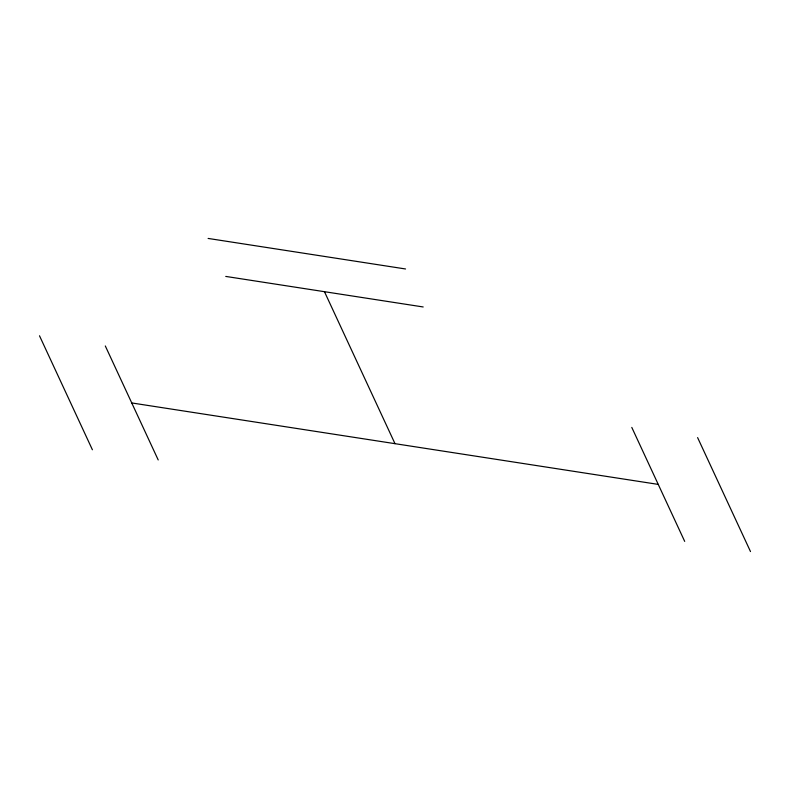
<?xml version="1.0" encoding="UTF-8"?>
<svg xmlns="http://www.w3.org/2000/svg" width="790" height="790" viewBox="0 0 790 790"><rect width="100%" height="100%" fill="white"/><g stroke="black" fill="none" stroke-linecap="round" stroke-linejoin="round"><path stroke-width="1.19" d="M208.116 238.432L405.547 268.975M225.752 276.421L423.183 306.964M131.762 402.949L658.238 484.398M697.6 437.591L750.5 551.568M631.793 427.41L684.693 541.387M324.463 291.698L395 443.674M105.307 345.961L158.207 459.948M39.5 335.78L92.4 449.767"/></g></svg>
